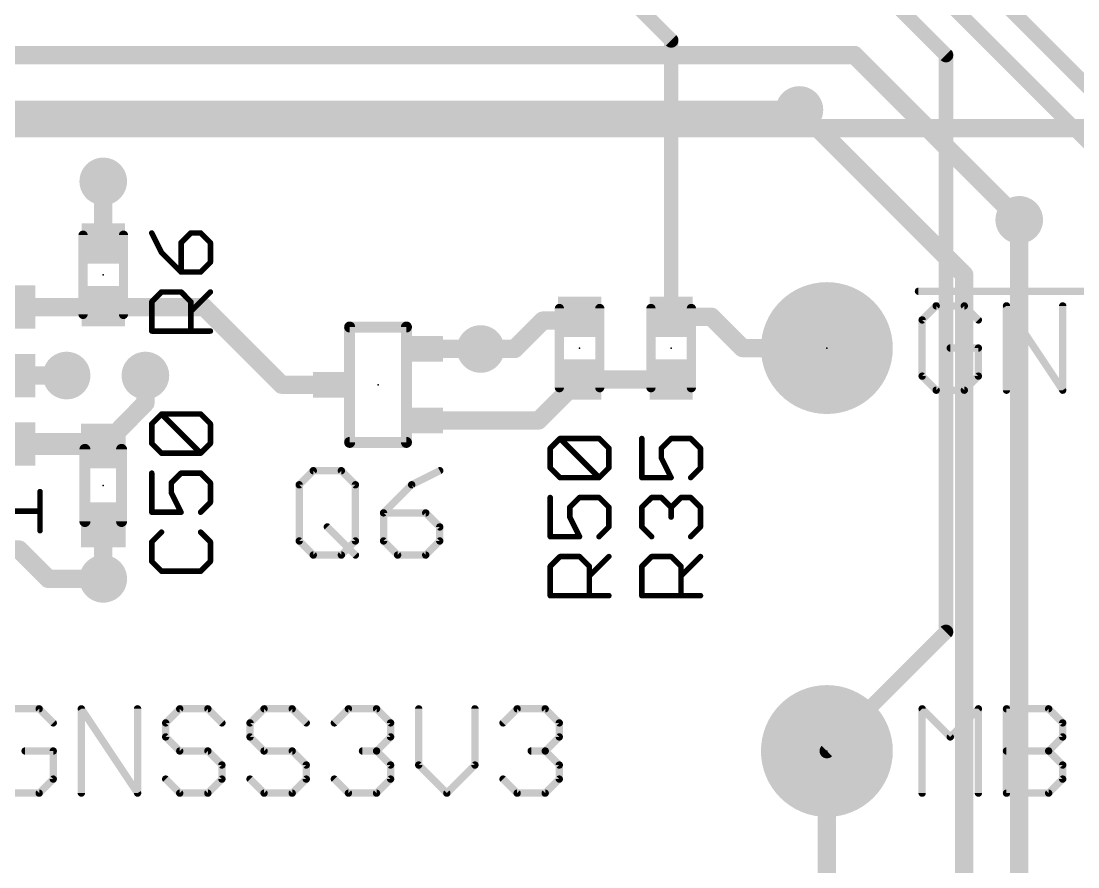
# Model space of a CAD drawing. Extents: x -18 to 144, y -21 to 125.
# Drawn here: x 30.87 to 45.52, y 27.86 to 39.59 of the extents above; entities that cross this region are included whole.
import ezdxf

# ---------------------------------------------------------------- set-up
doc = ezdxf.new("R2010")
doc.units = 0
for name, color, linetype in [('1', 22, 'CONTINUOUS'), ('15', 23, 'CONTINUOUS'), ('16', 132, 'CONTINUOUS'), ('17', 1, 'CONTINUOUS'), ('18', 110, 'CONTINUOUS'), ('21', 253, 'CONTINUOUS'), ('23', 53, 'CONTINUOUS'), ('25', 253, 'CONTINUOUS'), ('27', 252, 'CONTINUOUS')]:
    doc.layers.add(name, color=color, linetype=linetype)

# ---------------------------------------------------------------- blocks, each defined once
blk = doc.blocks.new('ROUNDP')
at = {"const_width": 0.5}
blk.add_lwpolyline([(0, -0.25, 1), (0, 0.25, 1), (0, -0.25)], format="xyb", dxfattribs=at)
blk = doc.blocks.new('RECT')
blk.add_solid([(-0.5, -0.5), (0.5, -0.5), (-0.5, 0.5), (0.5, 0.5)])
blk = doc.blocks.new('ROUNDV')
at = {"const_width": 0.5}
blk.add_lwpolyline([(0, -0.25, 1), (0, 0.25, 1), (0, -0.25)], format="xyb", dxfattribs=at)

msp = doc.modelspace()

# ---------------------------------------------------------------- linework, layer by layer
at = {"layer": '1'}
for points, const_width in [([(34.992, 49.336), (54.102, 30.226)], 0.2032), ([(34.492, 49.074), (50.292, 33.274)], 0.2032), ([(30.226, 48.9712), (39.878, 39.3192)], 0.2032), ([(33.992, 48.812), (43.688, 39.116)], 0.2032), ([(39.878, 39.3192), (39.878, 35.487)], 0.2032), ([(43.688, 39.116), (43.688, 31.115)], 0.2032), ([(32.004, 36.503), (32.004, 37.3634)], 0.254), ([(31.992, 35.621), (32.004, 35.633)], 0.254), ([(30.51, 35.621), (31.992, 35.621)], 0.254), ([(31.992, 35.621), (33.401, 35.621)], 0.254), ([(34.478, 34.544), (33.401, 35.621)], 0.254), ([(38.554, 35.433), (38.608, 35.487)], 0.254), ([(39.878, 35.487), (40.4336, 35.487)], 0.254), ([(40.4336, 35.487), (40.8686, 35.052)], 0.254), ([(37.7063, 35.0393), (38.1, 35.433)], 0.254), ([(38.1, 35.433), (38.554, 35.433)], 0.254), ([(36.4617, 35.0393), (37.2364, 35.0393)], 0.254), ([(37.2364, 35.0393), (37.7063, 35.0393)], 0.254), ([(40.8686, 35.052), (42.037, 35.052)], 0.254), ([(30.51, 34.671), (31.496, 34.671)], 0.254), ([(32.5882, 34.29), (32.5882, 34.671)], 0.254), ([(38.0397, 34.0487), (38.608, 34.617)], 0.254), ([(39.878, 34.617), (38.608, 34.617)], 0.254), ([(35.1663, 34.544), (34.478, 34.544)], 0.254), ([(32.004, 33.6931), (32.5882, 34.29)], 0.254), ([(36.4617, 34.0487), (38.0397, 34.0487)], 0.254), ([(30.51, 33.721), (31.9761, 33.721)], 0.3048), ([(31.9761, 33.721), (32.004, 33.6931)], 0.3048), ([(32.004, 32.6009), (32.004, 31.8516)], 0.254), ([(29.7561, 32.258), (30.8356, 32.258)], 0.254), ([(30.8356, 32.258), (31.242, 31.8516)], 0.254), ([(31.242, 31.8516), (32.004, 31.8516)], 0.254), ([(43.688, 31.115), (42.037, 29.464)], 0.2032), ([(42.037, 27.0256), (42.037, 29.464)], 0.254)]:
    msp.add_lwpolyline(points, dxfattribs=dict(at, const_width=const_width))
for points, const_width in [([(39.9288, 39.3192, 1), (39.8272, 39.3192)], 0.1016), ([(39.8421, 39.2833, 1), (39.9139, 39.3551)], 0.1016), ([(43.7388, 39.116, 1), (43.6372, 39.116)], 0.1016), ([(43.6521, 39.0801, 1), (43.7239, 39.1519)], 0.1016), ([(32.0675, 37.3634, 1), (31.9405, 37.3634)], 0.127), ([(31.9405, 36.503, 1), (32.0675, 36.503)], 0.127), ([(32.0489, 35.5881, 1), (31.9591, 35.6779)], 0.127), ([(31.992, 35.6845, 1), (31.992, 35.5575)], 0.127), ([(31.9471, 35.6659, 1), (32.0369, 35.5761)], 0.127), ([(31.992, 35.5575, 1), (31.992, 35.6845)], 0.127), ([(33.4459, 35.6659, 1), (33.3561, 35.5761)], 0.127), ([(33.401, 35.5575, 1), (33.401, 35.6845)], 0.127), ([(38.6529, 35.4421, 1), (38.5631, 35.5319)], 0.127), ([(39.878, 35.5505, 1), (39.878, 35.4235)], 0.127), ([(40.4785, 35.5319, 1), (40.3887, 35.4421)], 0.127), ([(40.4336, 35.4235, 1), (40.4336, 35.5505)], 0.127), ([(38.1, 35.4965, 1), (38.1, 35.3695)], 0.127), ([(38.1449, 35.3881, 1), (38.0551, 35.4779)], 0.127), ([(38.5091, 35.4779, 1), (38.5989, 35.3881)], 0.127), ([(38.554, 35.3695, 1), (38.554, 35.4965)], 0.127), ([(39.8272, 35.487, 1), (39.9288, 35.487)], 0.1016), ([(36.4617, 35.1028, 1), (36.4617, 34.9758)], 0.127), ([(37.2364, 35.1028, 1), (37.2364, 34.9758)], 0.127), ([(37.2364, 34.9758, 1), (37.2364, 35.1028)], 0.127), ([(37.7063, 34.9758, 1), (37.7063, 35.1028)], 0.127), ([(40.8686, 35.1155, 1), (40.8686, 34.9885)], 0.127), ([(42.037, 34.9885, 1), (42.037, 35.1155)], 0.127), ([(37.6614, 35.0842, 1), (37.7512, 34.9944)], 0.127), ([(40.8237, 35.0071, 1), (40.9135, 35.0969)], 0.127), ([(31.496, 34.6075, 1), (31.496, 34.7345)], 0.127), ([(32.6517, 34.671, 1), (32.5247, 34.671)], 0.127), ([(38.608, 34.6805, 1), (38.608, 34.5535)], 0.127), ([(38.6529, 34.5721, 1), (38.5631, 34.6619)], 0.127), ([(39.878, 34.5535, 1), (39.878, 34.6805)], 0.127), ([(34.478, 34.6075, 1), (34.478, 34.4805)], 0.127), ([(34.4331, 34.4991, 1), (34.5229, 34.5889)], 0.127), ([(35.1663, 34.4805, 1), (35.1663, 34.6075)], 0.127), ([(32.5247, 34.29, 1), (32.6517, 34.29)], 0.127), ([(32.6336, 34.2456, 1), (32.5428, 34.3344)], 0.127), ([(36.4617, 34.1122, 1), (36.4617, 33.9852)], 0.127), ([(37.9948, 34.0936, 1), (38.0846, 34.0038)], 0.127), ([(38.0397, 33.9852, 1), (38.0397, 34.1122)], 0.127), ([(32.03, 33.7749, 1), (31.9222, 33.6671)], 0.1524), ([(31.9761, 33.6448, 1), (31.9761, 33.7972)], 0.1524), ([(31.9501, 33.6392, 1), (32.0579, 33.747)], 0.1524), ([(31.9586, 33.7375, 1), (32.0494, 33.6487)], 0.127), ([(32.0675, 32.6009, 1), (31.9405, 32.6009)], 0.127), ([(30.8805, 32.3029, 1), (30.7907, 32.2131)], 0.127), ([(30.8356, 32.1945, 1), (30.8356, 32.3215)], 0.127), ([(31.242, 31.9151, 1), (31.242, 31.7881)], 0.127), ([(31.1971, 31.8067, 1), (31.2869, 31.8965)], 0.127), ([(32.004, 31.7881, 1), (32.004, 31.9151)], 0.127), ([(31.9405, 31.8516, 1), (32.0675, 31.8516)], 0.127), ([(43.7239, 31.0791, 1), (43.6521, 31.1509)], 0.1016), ([(43.6372, 31.115, 1), (43.7388, 31.115)], 0.1016), ([(42.1005, 29.464, 1), (41.9735, 29.464)], 0.127), ([(42.0011, 29.4999, 1), (42.0729, 29.4281)], 0.1016)]:
    msp.add_lwpolyline(points, format="xyb", dxfattribs=dict(at, const_width=const_width))
at = {"layer": '15', "const_width": 0.254}
for points in [[(30.226, 39.116), (42.418, 39.116)], [(42.418, 39.116), (44.704, 36.83)], [(29.718, 38.354), (41.656, 38.354)], [(48.514, 38.1), (15.494, 38.1)]]:
    msp.add_lwpolyline(points, dxfattribs=at)
at = {"layer": '15', "const_width": 0.127}
for points in [[(42.4629, 39.1609, 1), (42.3731, 39.0711)], [(42.418, 39.0525, 1), (42.418, 39.1795)], [(41.656, 38.2905, 1), (41.656, 38.4175)], [(44.6591, 36.7851, 1), (44.7489, 36.8749)]]:
    msp.add_lwpolyline(points, format="xyb", dxfattribs=at)
at = {"layer": '16', "const_width": 0.254}
for points in [[(41.656, 38.354), (43.942, 36.068)], [(44.704, 36.83), (44.704, 22.352)], [(43.942, 36.068), (43.942, 21.9964)]]:
    msp.add_lwpolyline(points, dxfattribs=at)
at = {"layer": '16', "const_width": 0.127}
for points in [[(41.7009, 38.3989, 1), (41.6111, 38.3091)], [(44.7675, 36.83, 1), (44.6405, 36.83)], [(44.0055, 36.068, 1), (43.8785, 36.068)], [(43.8971, 36.0231, 1), (43.9869, 36.1129)]]:
    msp.add_lwpolyline(points, format="xyb", dxfattribs=at)
at = {"layer": '21'}
for points, const_width in [([(31.724, 36.618), (31.724, 35.518)], 0.127), ([(32.284, 36.618), (32.284, 35.518)], 0.127), ([(43.307, 35.8394), (53.8316, 35.8394)], 0.1016), ([(38.328, 35.602), (38.328, 34.502)], 0.127), ([(38.888, 35.602), (38.888, 34.502)], 0.127), ([(39.598, 34.502), (39.598, 35.602)], 0.127), ([(40.158, 34.502), (40.158, 35.602)], 0.127), ([(43.5527, 35.6372), (43.3578, 35.4423)], 0.1016), ([(43.9425, 35.6372), (43.5527, 35.6372)], 0.1016), ([(44.1374, 35.4423), (43.9425, 35.6372)], 0.1016), ([(44.5272, 34.4678), (44.5272, 35.6372)], 0.1016), ([(44.5272, 35.6372), (45.3068, 34.4678)], 0.1016), ([(45.3068, 34.4678), (45.3068, 35.6372)], 0.1016), ([(43.3578, 35.4423), (43.3578, 34.6627)], 0.1016), ([(36.2077, 35.3441), (35.4203, 35.3441)], 0.1524), ([(35.4203, 35.3441), (35.4203, 33.7439)], 0.1524), ([(36.2077, 33.7439), (36.2077, 35.3441)], 0.1524), ([(44.1374, 35.0525), (43.7476, 35.0525)], 0.1016), ([(44.1374, 34.6627), (44.1374, 35.0525)], 0.1016), ([(43.3578, 34.6627), (43.5527, 34.4678)], 0.1016), ([(43.9425, 34.4678), (44.1374, 34.6627)], 0.1016), ([(43.5527, 34.4678), (43.9425, 34.4678)], 0.1016), ([(31.75, 33.647), (31.75, 32.647)], 0.1524), ([(32.258, 32.647), (32.258, 33.647)], 0.1524), ([(35.4203, 33.7439), (36.2077, 33.7439)], 0.1524), ([(31.1277, 32.5189), (31.1277, 33.0613)], 0.0762), ([(30.3142, 32.7901), (31.1277, 32.7901)], 0.0762), ([(31.1155, 30.0492), (30.7257, 30.0492)], 0.1016), ([(31.3104, 29.8543), (31.1155, 30.0492)], 0.1016), ([(31.7002, 28.8798), (31.7002, 30.0492)], 0.1016), ([(31.7002, 30.0492), (32.4798, 28.8798)], 0.1016), ([(32.4798, 28.8798), (32.4798, 30.0492)], 0.1016), ([(33.0645, 30.0492), (32.8696, 29.8543)], 0.1016), ([(33.4543, 30.0492), (33.0645, 30.0492)], 0.1016), ([(33.6492, 29.8543), (33.4543, 30.0492)], 0.1016), ([(34.2339, 30.0492), (34.039, 29.8543)], 0.1016), ([(34.6237, 30.0492), (34.2339, 30.0492)], 0.1016), ([(34.8186, 29.8543), (34.6237, 30.0492)], 0.1016), ([(35.2084, 29.8543), (35.4033, 30.0492)], 0.1016), ([(35.4033, 30.0492), (35.7931, 30.0492)], 0.1016), ([(35.7931, 30.0492), (35.988, 29.8543)], 0.1016), ([(36.3778, 30.0492), (36.3778, 29.2696)], 0.1016), ([(37.1574, 29.2696), (37.1574, 30.0492)], 0.1016), ([(37.5472, 29.8543), (37.7421, 30.0492)], 0.1016), ([(37.7421, 30.0492), (38.1319, 30.0492)], 0.1016), ([(38.1319, 30.0492), (38.3268, 29.8543)], 0.1016), ([(43.3578, 28.8798), (43.3578, 30.0492)], 0.1016), ([(43.3578, 30.0492), (43.7476, 29.6594)], 0.1016), ([(43.7476, 29.6594), (44.1374, 30.0492)], 0.1016), ([(44.1374, 30.0492), (44.1374, 28.8798)], 0.1016), ([(44.5272, 28.8798), (44.5272, 30.0492)], 0.1016), ([(44.5272, 30.0492), (45.1119, 30.0492)], 0.1016), ([(45.1119, 30.0492), (45.3068, 29.8543)], 0.1016), ([(32.8696, 29.8543), (32.8696, 29.6594)], 0.1016), ([(34.039, 29.8543), (34.039, 29.6594)], 0.1016), ([(35.988, 29.8543), (35.988, 29.6594)], 0.1016), ([(38.3268, 29.8543), (38.3268, 29.6594)], 0.1016), ([(45.3068, 29.8543), (45.3068, 29.6594)], 0.1016), ([(32.8696, 29.6594), (33.0645, 29.4645)], 0.1016), ([(34.039, 29.6594), (34.2339, 29.4645)], 0.1016), ([(35.988, 29.6594), (35.7931, 29.4645)], 0.1016), ([(38.3268, 29.6594), (38.1319, 29.4645)], 0.1016), ([(45.3068, 29.6594), (45.1119, 29.4645)], 0.1016), ([(31.3104, 29.4645), (30.9206, 29.4645)], 0.1016), ([(31.3104, 29.0747), (31.3104, 29.4645)], 0.1016), ([(33.0645, 29.4645), (33.4543, 29.4645)], 0.1016), ([(33.4543, 29.4645), (33.6492, 29.2696)], 0.1016), ([(34.2339, 29.4645), (34.6237, 29.4645)], 0.1016), ([(34.6237, 29.4645), (34.8186, 29.2696)], 0.1016), ([(35.7931, 29.4645), (35.5982, 29.4645)], 0.1016), ([(35.7931, 29.4645), (35.988, 29.2696)], 0.1016), ([(38.1319, 29.4645), (37.937, 29.4645)], 0.1016), ([(38.1319, 29.4645), (38.3268, 29.2696)], 0.1016), ([(44.5272, 29.4645), (45.1119, 29.4645)], 0.1016), ([(45.1119, 29.4645), (45.3068, 29.2696)], 0.1016), ([(33.6492, 29.2696), (33.6492, 29.0747)], 0.1016), ([(34.8186, 29.2696), (34.8186, 29.0747)], 0.1016), ([(35.988, 29.2696), (35.988, 29.0747)], 0.1016), ([(36.3778, 29.2696), (36.7676, 28.8798)], 0.1016), ([(36.7676, 28.8798), (37.1574, 29.2696)], 0.1016), ([(38.3268, 29.2696), (38.3268, 29.0747)], 0.1016), ([(45.3068, 29.2696), (45.3068, 29.0747)], 0.1016), ([(31.1155, 28.8798), (31.3104, 29.0747)], 0.1016), ([(33.0645, 28.8798), (32.8696, 29.0747)], 0.1016), ([(33.6492, 29.0747), (33.4543, 28.8798)], 0.1016), ([(34.2339, 28.8798), (34.039, 29.0747)], 0.1016), ([(34.8186, 29.0747), (34.6237, 28.8798)], 0.1016), ([(35.4033, 28.8798), (35.2084, 29.0747)], 0.1016), ([(35.988, 29.0747), (35.7931, 28.8798)], 0.1016), ([(37.7421, 28.8798), (37.5472, 29.0747)], 0.1016), ([(38.3268, 29.0747), (38.1319, 28.8798)], 0.1016), ([(45.3068, 29.0747), (45.1119, 28.8798)], 0.1016), ([(30.7257, 28.8798), (31.1155, 28.8798)], 0.1016), ([(33.4543, 28.8798), (33.0645, 28.8798)], 0.1016), ([(34.6237, 28.8798), (34.2339, 28.8798)], 0.1016), ([(35.7931, 28.8798), (35.4033, 28.8798)], 0.1016), ([(38.1319, 28.8798), (37.7421, 28.8798)], 0.1016), ([(45.1119, 28.8798), (44.5272, 28.8798)], 0.1016)]:
    msp.add_lwpolyline(points, dxfattribs=dict(at, const_width=const_width))
for points, const_width in [([(31.7557, 36.618, 1), (31.6923, 36.618)], 0.0635), ([(32.3158, 36.618, 1), (32.2522, 36.618)], 0.0635), ([(43.307, 35.8648, 1), (43.307, 35.814)], 0.0508), ([(38.3598, 35.602, 1), (38.2963, 35.602)], 0.0635), ([(38.9198, 35.602, 1), (38.8563, 35.602)], 0.0635), ([(39.6298, 35.602, 1), (39.5662, 35.602)], 0.0635), ([(40.1898, 35.602, 1), (40.1262, 35.602)], 0.0635), ([(43.5527, 35.6626, 1), (43.5527, 35.6118)], 0.0508), ([(43.5707, 35.6192, 1), (43.5347, 35.6552)], 0.0508), ([(43.9605, 35.6552, 1), (43.9245, 35.6192)], 0.0508), ([(43.9425, 35.6118, 1), (43.9425, 35.6626)], 0.0508), ([(44.5526, 35.6372, 1), (44.5018, 35.6372)], 0.0508), ([(44.5483, 35.6513, 1), (44.5061, 35.6231)], 0.0508), ([(45.3322, 35.6372, 1), (45.2814, 35.6372)], 0.0508), ([(31.6923, 35.518, 1), (31.7557, 35.518)], 0.0635), ([(32.2522, 35.518, 1), (32.3158, 35.518)], 0.0635), ([(43.3398, 35.4603, 1), (43.3758, 35.4243)], 0.0508), ([(43.3832, 35.4423, 1), (43.3324, 35.4423)], 0.0508), ([(44.1194, 35.4243, 1), (44.1554, 35.4603)], 0.0508), ([(35.4203, 35.3822, 1), (35.4203, 35.306)], 0.0762), ([(35.4584, 35.3441, 1), (35.3822, 35.3441)], 0.0762), ([(36.2458, 35.3441, 1), (36.1696, 35.3441)], 0.0762), ([(36.2077, 35.306, 1), (36.2077, 35.3822)], 0.0762), ([(43.7476, 35.0779, 1), (43.7476, 35.0271)], 0.0508), ([(44.1628, 35.0525, 1), (44.112, 35.0525)], 0.0508), ([(44.1374, 35.0271, 1), (44.1374, 35.0779)], 0.0508), ([(43.3758, 34.6807, 1), (43.3398, 34.6447)], 0.0508), ([(43.3324, 34.6627, 1), (43.3832, 34.6627)], 0.0508), ([(44.112, 34.6627, 1), (44.1628, 34.6627)], 0.0508), ([(44.1554, 34.6447, 1), (44.1194, 34.6807)], 0.0508), ([(38.2963, 34.502, 1), (38.3598, 34.502)], 0.0635), ([(38.8563, 34.502, 1), (38.9198, 34.502)], 0.0635), ([(39.5662, 34.502, 1), (39.6298, 34.502)], 0.0635), ([(40.1262, 34.502, 1), (40.1898, 34.502)], 0.0635), ([(43.5527, 34.4932, 1), (43.5527, 34.4424)], 0.0508), ([(43.5347, 34.4498, 1), (43.5707, 34.4858)], 0.0508), ([(43.9245, 34.4858, 1), (43.9605, 34.4498)], 0.0508), ([(43.9425, 34.4424, 1), (43.9425, 34.4932)], 0.0508), ([(44.5018, 34.4678, 1), (44.5526, 34.4678)], 0.0508), ([(45.2814, 34.4678, 1), (45.3322, 34.4678)], 0.0508), ([(45.2857, 34.4537, 1), (45.3279, 34.4819)], 0.0508), ([(31.7881, 33.647, 1), (31.7119, 33.647)], 0.0762), ([(32.2961, 33.647, 1), (32.2199, 33.647)], 0.0762), ([(35.4203, 33.782, 1), (35.4203, 33.7058)], 0.0762), ([(35.3822, 33.7439, 1), (35.4584, 33.7439)], 0.0762), ([(36.1696, 33.7439, 1), (36.2458, 33.7439)], 0.0762), ([(36.2077, 33.7058, 1), (36.2077, 33.782)], 0.0762), ([(31.1468, 33.0613, 1), (31.1087, 33.0613)], 0.0381), ([(31.1277, 32.771, 1), (31.1277, 32.8091)], 0.0381), ([(31.7119, 32.647, 1), (31.7881, 32.647)], 0.0762), ([(32.2199, 32.647, 1), (32.2961, 32.647)], 0.0762), ([(31.1087, 32.5189, 1), (31.1468, 32.5189)], 0.0381), ([(31.1335, 30.0672, 1), (31.0975, 30.0312)], 0.0508), ([(31.1155, 30.0238, 1), (31.1155, 30.0746)], 0.0508), ([(31.7256, 30.0492, 1), (31.6748, 30.0492)], 0.0508), ([(31.7213, 30.0633, 1), (31.6791, 30.0351)], 0.0508), ([(32.5052, 30.0492, 1), (32.4544, 30.0492)], 0.0508), ([(33.0645, 30.0746, 1), (33.0645, 30.0238)], 0.0508), ([(33.0825, 30.0312, 1), (33.0465, 30.0672)], 0.0508), ([(33.4723, 30.0672, 1), (33.4363, 30.0312)], 0.0508), ([(33.4543, 30.0238, 1), (33.4543, 30.0746)], 0.0508), ([(34.2339, 30.0746, 1), (34.2339, 30.0238)], 0.0508), ([(34.2518, 30.0312, 1), (34.2159, 30.0672)], 0.0508), ([(34.6416, 30.0672, 1), (34.6057, 30.0312)], 0.0508), ([(34.6237, 30.0238, 1), (34.6237, 30.0746)], 0.0508), ([(35.4033, 30.0746, 1), (35.4033, 30.0238)], 0.0508), ([(35.4212, 30.0312, 1), (35.3853, 30.0672)], 0.0508), ([(35.811, 30.0672, 1), (35.7751, 30.0312)], 0.0508), ([(35.7931, 30.0238, 1), (35.7931, 30.0746)], 0.0508), ([(36.4032, 30.0492, 1), (36.3524, 30.0492)], 0.0508), ([(37.1828, 30.0492, 1), (37.132, 30.0492)], 0.0508), ([(37.7421, 30.0746, 1), (37.7421, 30.0238)], 0.0508), ([(37.76, 30.0312, 1), (37.7241, 30.0672)], 0.0508), ([(38.1498, 30.0672, 1), (38.1139, 30.0312)], 0.0508), ([(38.1319, 30.0238, 1), (38.1319, 30.0746)], 0.0508), ([(43.3758, 30.0672, 1), (43.3398, 30.0312)], 0.0508), ([(43.3832, 30.0492, 1), (43.3324, 30.0492)], 0.0508), ([(44.1628, 30.0492, 1), (44.112, 30.0492)], 0.0508), ([(44.1554, 30.0312, 1), (44.1194, 30.0672)], 0.0508), ([(44.5526, 30.0492, 1), (44.5018, 30.0492)], 0.0508), ([(44.5272, 30.0746, 1), (44.5272, 30.0238)], 0.0508), ([(45.1299, 30.0672, 1), (45.0939, 30.0312)], 0.0508), ([(45.1119, 30.0238, 1), (45.1119, 30.0746)], 0.0508), ([(31.2924, 29.8363, 1), (31.3284, 29.8723)], 0.0508), ([(32.8516, 29.8723, 1), (32.8876, 29.8363)], 0.0508), ([(32.895, 29.8543, 1), (32.8442, 29.8543)], 0.0508), ([(33.6312, 29.8363, 1), (33.6672, 29.8723)], 0.0508), ([(34.021, 29.8723, 1), (34.057, 29.8363)], 0.0508), ([(34.0644, 29.8543, 1), (34.0136, 29.8543)], 0.0508), ([(34.8006, 29.8363, 1), (34.8365, 29.8723)], 0.0508), ([(35.1904, 29.8723, 1), (35.2263, 29.8363)], 0.0508), ([(36.0134, 29.8543, 1), (35.9626, 29.8543)], 0.0508), ([(35.97, 29.8363, 1), (36.0059, 29.8723)], 0.0508), ([(37.5292, 29.8723, 1), (37.5651, 29.8363)], 0.0508), ([(38.3522, 29.8543, 1), (38.3014, 29.8543)], 0.0508), ([(38.3088, 29.8363, 1), (38.3447, 29.8723)], 0.0508), ([(45.3322, 29.8543, 1), (45.2814, 29.8543)], 0.0508), ([(45.2888, 29.8363, 1), (45.3248, 29.8723)], 0.0508), ([(32.8876, 29.6774, 1), (32.8516, 29.6414)], 0.0508), ([(32.8442, 29.6594, 1), (32.895, 29.6594)], 0.0508), ([(34.057, 29.6774, 1), (34.021, 29.6414)], 0.0508), ([(34.0136, 29.6594, 1), (34.0644, 29.6594)], 0.0508), ([(35.9626, 29.6594, 1), (36.0134, 29.6594)], 0.0508), ([(36.0059, 29.6414, 1), (35.97, 29.6774)], 0.0508), ([(38.3014, 29.6594, 1), (38.3522, 29.6594)], 0.0508), ([(38.3447, 29.6414, 1), (38.3088, 29.6774)], 0.0508), ([(43.7296, 29.6774, 1), (43.7656, 29.6414)], 0.0508), ([(43.7296, 29.6414, 1), (43.7656, 29.6774)], 0.0508), ([(45.2814, 29.6594, 1), (45.3322, 29.6594)], 0.0508), ([(45.3248, 29.6414, 1), (45.2888, 29.6774)], 0.0508), ([(30.9206, 29.4899, 1), (30.9206, 29.4391)], 0.0508), ([(31.3358, 29.4645, 1), (31.285, 29.4645)], 0.0508), ([(31.3104, 29.4391, 1), (31.3104, 29.4899)], 0.0508), ([(33.0645, 29.4899, 1), (33.0645, 29.4391)], 0.0508), ([(33.0465, 29.4465, 1), (33.0825, 29.4825)], 0.0508), ([(33.4723, 29.4825, 1), (33.4363, 29.4465)], 0.0508), ([(33.4543, 29.4391, 1), (33.4543, 29.4899)], 0.0508), ([(34.2339, 29.4899, 1), (34.2339, 29.4391)], 0.0508), ([(34.2159, 29.4465, 1), (34.2518, 29.4825)], 0.0508), ([(34.6416, 29.4825, 1), (34.6057, 29.4465)], 0.0508), ([(34.6237, 29.4391, 1), (34.6237, 29.4899)], 0.0508), ([(35.5982, 29.4899, 1), (35.5982, 29.4391)], 0.0508), ([(35.811, 29.4825, 1), (35.7751, 29.4465)], 0.0508), ([(35.7751, 29.4825, 1), (35.811, 29.4465)], 0.0508), ([(35.7931, 29.4391, 1), (35.7931, 29.4899)], 0.0508), ([(37.937, 29.4899, 1), (37.937, 29.4391)], 0.0508), ([(38.1498, 29.4825, 1), (38.1139, 29.4465)], 0.0508), ([(38.1139, 29.4825, 1), (38.1498, 29.4465)], 0.0508), ([(38.1319, 29.4391, 1), (38.1319, 29.4899)], 0.0508), ([(44.5272, 29.4899, 1), (44.5272, 29.4391)], 0.0508), ([(45.1299, 29.4825, 1), (45.0939, 29.4465)], 0.0508), ([(45.0939, 29.4825, 1), (45.1299, 29.4465)], 0.0508), ([(45.1119, 29.4391, 1), (45.1119, 29.4899)], 0.0508), ([(33.6746, 29.2696, 1), (33.6238, 29.2696)], 0.0508), ([(33.6312, 29.2516, 1), (33.6672, 29.2876)], 0.0508), ([(34.844, 29.2696, 1), (34.7932, 29.2696)], 0.0508), ([(34.8006, 29.2516, 1), (34.8365, 29.2876)], 0.0508), ([(36.0134, 29.2696, 1), (35.9626, 29.2696)], 0.0508), ([(35.97, 29.2516, 1), (36.0059, 29.2876)], 0.0508), ([(36.3957, 29.2876, 1), (36.3598, 29.2516)], 0.0508), ([(37.1753, 29.2516, 1), (37.1394, 29.2876)], 0.0508), ([(38.3522, 29.2696, 1), (38.3014, 29.2696)], 0.0508), ([(38.3088, 29.2516, 1), (38.3447, 29.2876)], 0.0508), ([(45.3322, 29.2696, 1), (45.2814, 29.2696)], 0.0508), ([(45.2888, 29.2516, 1), (45.3248, 29.2876)], 0.0508), ([(36.3524, 29.2696, 1), (36.4032, 29.2696)], 0.0508), ([(37.132, 29.2696, 1), (37.1828, 29.2696)], 0.0508), ([(31.285, 29.0747, 1), (31.3358, 29.0747)], 0.0508), ([(31.3284, 29.0567, 1), (31.2924, 29.0927)], 0.0508), ([(32.8876, 29.0927, 1), (32.8516, 29.0567)], 0.0508), ([(33.6238, 29.0747, 1), (33.6746, 29.0747)], 0.0508), ([(33.6672, 29.0567, 1), (33.6312, 29.0927)], 0.0508), ([(34.057, 29.0927, 1), (34.021, 29.0567)], 0.0508), ([(34.7932, 29.0747, 1), (34.844, 29.0747)], 0.0508), ([(34.8365, 29.0567, 1), (34.8006, 29.0927)], 0.0508), ([(35.2263, 29.0927, 1), (35.1904, 29.0567)], 0.0508), ([(35.9626, 29.0747, 1), (36.0134, 29.0747)], 0.0508), ([(36.0059, 29.0567, 1), (35.97, 29.0927)], 0.0508), ([(37.5651, 29.0927, 1), (37.5292, 29.0567)], 0.0508), ([(38.3014, 29.0747, 1), (38.3522, 29.0747)], 0.0508), ([(38.3447, 29.0567, 1), (38.3088, 29.0927)], 0.0508), ([(45.2814, 29.0747, 1), (45.3322, 29.0747)], 0.0508), ([(45.3248, 29.0567, 1), (45.2888, 29.0927)], 0.0508), ([(31.0975, 28.8978, 1), (31.1335, 28.8618)], 0.0508), ([(31.1155, 28.8544, 1), (31.1155, 28.9052)], 0.0508), ([(31.6748, 28.8798, 1), (31.7256, 28.8798)], 0.0508), ([(32.4544, 28.8798, 1), (32.5052, 28.8798)], 0.0508), ([(32.4587, 28.8657, 1), (32.5009, 28.8939)], 0.0508), ([(33.0645, 28.9052, 1), (33.0645, 28.8544)], 0.0508), ([(33.0465, 28.8618, 1), (33.0825, 28.8978)], 0.0508), ([(33.4363, 28.8978, 1), (33.4723, 28.8618)], 0.0508), ([(33.4543, 28.8544, 1), (33.4543, 28.9052)], 0.0508), ([(34.2339, 28.9052, 1), (34.2339, 28.8544)], 0.0508), ([(34.2159, 28.8618, 1), (34.2518, 28.8978)], 0.0508), ([(34.6057, 28.8978, 1), (34.6416, 28.8618)], 0.0508), ([(34.6237, 28.8544, 1), (34.6237, 28.9052)], 0.0508), ([(35.4033, 28.9052, 1), (35.4033, 28.8544)], 0.0508), ([(35.3853, 28.8618, 1), (35.4212, 28.8978)], 0.0508), ([(35.7751, 28.8978, 1), (35.811, 28.8618)], 0.0508), ([(35.7931, 28.8544, 1), (35.7931, 28.9052)], 0.0508), ([(36.7496, 28.8978, 1), (36.7855, 28.8618)], 0.0508), ([(36.7496, 28.8618, 1), (36.7855, 28.8978)], 0.0508), ([(37.7421, 28.9052, 1), (37.7421, 28.8544)], 0.0508), ([(37.7241, 28.8618, 1), (37.76, 28.8978)], 0.0508), ([(38.1139, 28.8978, 1), (38.1498, 28.8618)], 0.0508), ([(38.1319, 28.8544, 1), (38.1319, 28.9052)], 0.0508), ([(43.3324, 28.8798, 1), (43.3832, 28.8798)], 0.0508), ([(44.112, 28.8798, 1), (44.1628, 28.8798)], 0.0508), ([(44.5272, 28.9052, 1), (44.5272, 28.8544)], 0.0508), ([(44.5018, 28.8798, 1), (44.5526, 28.8798)], 0.0508), ([(45.0939, 28.8978, 1), (45.1299, 28.8618)], 0.0508), ([(45.1119, 28.8544, 1), (45.1119, 28.9052)], 0.0508)]:
    msp.add_lwpolyline(points, format="xyb", dxfattribs=dict(at, const_width=const_width))
at = {"layer": '23'}
for p in [(32.004, 36.068), (38.608, 35.052), (39.878, 35.052), (42.037, 35.052), (35.814, 34.544), (32.004, 33.147), (42.037, 29.464)]:
    msp.add_point(p, dxfattribs=at)
at = {"layer": '25', "const_width": 0.0762}
for points in [[(32.6764, 36.6484), (32.812, 36.3773)], [(33.2187, 36.6484), (33.0832, 36.5128)], [(33.3543, 36.6484), (33.2187, 36.6484)], [(33.4899, 36.5128), (33.3543, 36.6484)], [(33.0832, 36.5128), (33.0832, 36.1061)], [(33.4899, 36.2417), (33.4899, 36.5128)], [(32.812, 36.3773), (33.0832, 36.1061)], [(33.3543, 36.1061), (33.4899, 36.2417)], [(33.0832, 36.1061), (33.3543, 36.1061)], [(32.6764, 35.6943), (32.812, 35.8299)], [(32.812, 35.8299), (33.0832, 35.8299)], [(33.0832, 35.8299), (33.2187, 35.6943)], [(33.2187, 35.5587), (33.4899, 35.8299)], [(32.6764, 35.2875), (32.6764, 35.6943)], [(33.2187, 35.6943), (33.2187, 35.2875)], [(33.4899, 35.2875), (32.6764, 35.2875)], [(38.2009, 33.6623), (38.3365, 33.7978)], [(38.2009, 33.3911), (38.2009, 33.6623)], [(38.3365, 33.7978), (38.8788, 33.7978)], [(38.8788, 33.2555), (38.3365, 33.7978)], [(38.8788, 33.7978), (39.0144, 33.6623)], [(39.0144, 33.6623), (39.0144, 33.3911)], [(39.4709, 33.7978), (39.4709, 33.2555)], [(39.7421, 33.6623), (39.8777, 33.7978)], [(39.7421, 33.5267), (39.7421, 33.6623)], [(39.8777, 33.7978), (40.1488, 33.7978)], [(40.1488, 33.7978), (40.2844, 33.6623)], [(40.2844, 33.6623), (40.2844, 33.3911)], [(39.8777, 33.2555), (39.7421, 33.5267)], [(38.3365, 33.2555), (38.2009, 33.3911)], [(39.0144, 33.3911), (38.8788, 33.2555)], [(40.2844, 33.3911), (40.1488, 33.2555)], [(38.8788, 33.2555), (38.3365, 33.2555)], [(39.4709, 33.2555), (39.8777, 33.2555)], [(38.2009, 32.9793), (38.2009, 32.4369)], [(38.4721, 32.8437), (38.6077, 32.9793)], [(38.6077, 32.9793), (38.8788, 32.9793)], [(38.8788, 32.9793), (39.0144, 32.8437)], [(39.4709, 32.8437), (39.6065, 32.9793)], [(39.6065, 32.9793), (39.7421, 32.9793)], [(39.7421, 32.9793), (39.8777, 32.8437)], [(39.8777, 32.8437), (40.0132, 32.9793)], [(40.0132, 32.9793), (40.1488, 32.9793)], [(40.1488, 32.9793), (40.2844, 32.8437)], [(38.4721, 32.7081), (38.4721, 32.8437)], [(39.0144, 32.8437), (39.0144, 32.5725)], [(39.4709, 32.5725), (39.4709, 32.8437)], [(39.8777, 32.8437), (39.8777, 32.7081)], [(40.2844, 32.8437), (40.2844, 32.5725)], [(38.6077, 32.4369), (38.4721, 32.7081)], [(39.0144, 32.5725), (38.8788, 32.4369)], [(39.6065, 32.4369), (39.4709, 32.5725)], [(40.2844, 32.5725), (40.1488, 32.4369)], [(38.2009, 32.4369), (38.6077, 32.4369)], [(38.2009, 32.0251), (38.3365, 32.1607)], [(38.3365, 32.1607), (38.6077, 32.1607)], [(38.6077, 32.1607), (38.7432, 32.0251)], [(38.7432, 31.8895), (39.0144, 32.1607)], [(39.4709, 32.0251), (39.6065, 32.1607)], [(39.6065, 32.1607), (39.8777, 32.1607)], [(39.8777, 32.1607), (40.0132, 32.0251)], [(40.0132, 31.8895), (40.2844, 32.1607)], [(38.2009, 31.6184), (38.2009, 32.0251)], [(38.7432, 32.0251), (38.7432, 31.6184)], [(39.4709, 31.6184), (39.4709, 32.0251)], [(40.0132, 32.0251), (40.0132, 31.6184)], [(39.0144, 31.6184), (38.2009, 31.6184)], [(40.2844, 31.6184), (39.4709, 31.6184)]]:
    msp.add_lwpolyline(points, dxfattribs=at)
at = {"layer": '25', "const_width": 0.0381}
for points in [[(32.6934, 36.6569, 1), (32.6594, 36.6399)], [(33.2187, 36.6675, 1), (33.2187, 36.6294)], [(33.2322, 36.635, 1), (33.2053, 36.6619)], [(33.3678, 36.6619, 1), (33.3408, 36.635)], [(33.3543, 36.6294, 1), (33.3543, 36.6675)], [(33.1022, 36.5128, 1), (33.0641, 36.5128)], [(33.0697, 36.5263, 1), (33.0966, 36.4994)], [(33.5089, 36.5128, 1), (33.4708, 36.5128)], [(33.4764, 36.4994, 1), (33.5034, 36.5263)], [(32.8255, 36.3907, 1), (32.7985, 36.3638)], [(32.7949, 36.3687, 1), (32.829, 36.3858)], [(33.4708, 36.2417, 1), (33.5089, 36.2417)], [(33.5034, 36.2282, 1), (33.4764, 36.2552)], [(33.0832, 36.1252, 1), (33.0832, 36.0871)], [(33.0641, 36.1061, 1), (33.1022, 36.1061)], [(33.0697, 36.0926, 1), (33.0966, 36.1196)], [(33.3408, 36.1196, 1), (33.3678, 36.0926)], [(33.3543, 36.0871, 1), (33.3543, 36.1252)], [(32.812, 35.8489, 1), (32.812, 35.8108)], [(32.8255, 35.8164, 1), (32.7985, 35.8433)], [(33.0966, 35.8433, 1), (33.0697, 35.8164)], [(33.0832, 35.8108, 1), (33.0832, 35.8489)], [(33.5034, 35.8164, 1), (33.4764, 35.8433)], [(32.6629, 35.7077, 1), (32.6899, 35.6808)], [(32.6955, 35.6943, 1), (32.6574, 35.6943)], [(33.2378, 35.6943, 1), (33.1997, 35.6943)], [(33.2053, 35.6808, 1), (33.2322, 35.7077)], [(33.2053, 35.5722, 1), (33.2322, 35.5452)], [(32.6764, 35.3066, 1), (32.6764, 35.2685)], [(33.4899, 35.2685, 1), (33.4899, 35.3066)], [(32.6574, 35.2875, 1), (32.6955, 35.2875)], [(33.1997, 35.2875, 1), (33.2378, 35.2875)], [(38.22, 33.6623, 1), (38.1819, 33.6623)], [(38.35, 33.8113, 1), (38.323, 33.7844)], [(38.3365, 33.8169, 1), (38.3365, 33.7788)], [(38.35, 33.7844, 1), (38.323, 33.8113)], [(38.8923, 33.8113, 1), (38.8653, 33.7844)], [(38.8788, 33.7788, 1), (38.8788, 33.8169)], [(39.0335, 33.6623, 1), (38.9954, 33.6623)], [(39.49, 33.7978, 1), (39.4519, 33.7978)], [(39.7611, 33.6623, 1), (39.723, 33.6623)], [(39.8777, 33.8169, 1), (39.8777, 33.7788)], [(39.8911, 33.7844, 1), (39.8642, 33.8113)], [(40.1623, 33.8113, 1), (40.1353, 33.7844)], [(40.1488, 33.7788, 1), (40.1488, 33.8169)], [(40.3035, 33.6623, 1), (40.2654, 33.6623)], [(38.1874, 33.6757, 1), (38.2144, 33.6488)], [(39.0009, 33.6488, 1), (39.0279, 33.6757)], [(39.7591, 33.5352, 1), (39.725, 33.5182)], [(39.7286, 33.6757, 1), (39.7555, 33.6488)], [(40.2709, 33.6488, 1), (40.2979, 33.6757)], [(38.2144, 33.4046, 1), (38.1874, 33.3776)], [(38.1819, 33.3911, 1), (38.22, 33.3911)], [(38.9954, 33.3911, 1), (39.0335, 33.3911)], [(39.0279, 33.3776, 1), (39.0009, 33.4046)], [(39.723, 33.5267, 1), (39.7611, 33.5267)], [(40.2654, 33.3911, 1), (40.3035, 33.3911)], [(40.2979, 33.3776, 1), (40.2709, 33.4046)], [(38.3365, 33.2746, 1), (38.3365, 33.2365)], [(38.323, 33.242, 1), (38.35, 33.269)], [(38.8653, 33.269, 1), (38.8923, 33.242)], [(38.8653, 33.242, 1), (38.8923, 33.269)], [(38.8788, 33.2365, 1), (38.8788, 33.2746)], [(39.4709, 33.2746, 1), (39.4709, 33.2365)], [(39.4519, 33.2555, 1), (39.49, 33.2555)], [(39.8606, 33.247, 1), (39.8947, 33.264)], [(39.8777, 33.2365, 1), (39.8777, 33.2746)], [(40.1353, 33.269, 1), (40.1623, 33.242)], [(38.22, 32.9793, 1), (38.1819, 32.9793)], [(38.6077, 32.9983, 1), (38.6077, 32.9602)], [(38.6211, 32.9658, 1), (38.5942, 32.9927)], [(38.8923, 32.9927, 1), (38.8653, 32.9658)], [(38.8788, 32.9602, 1), (38.8788, 32.9983)], [(39.6065, 32.9983, 1), (39.6065, 32.9602)], [(39.62, 32.9658, 1), (39.593, 32.9927)], [(39.7555, 32.9927, 1), (39.7286, 32.9658)], [(39.7421, 32.9602, 1), (39.7421, 32.9983)], [(40.0132, 32.9983, 1), (40.0132, 32.9602)], [(40.0267, 32.9658, 1), (39.9998, 32.9927)], [(40.1623, 32.9927, 1), (40.1353, 32.9658)], [(40.1488, 32.9602, 1), (40.1488, 32.9983)], [(38.4586, 32.8572, 1), (38.4855, 32.8302)], [(38.4911, 32.8437, 1), (38.453, 32.8437)], [(39.0335, 32.8437, 1), (38.9954, 32.8437)], [(39.0009, 32.8302, 1), (39.0279, 32.8572)], [(39.4574, 32.8572, 1), (39.4844, 32.8302)], [(39.49, 32.8437, 1), (39.4519, 32.8437)], [(39.8642, 32.8572, 1), (39.8911, 32.8302)], [(39.8967, 32.8437, 1), (39.8586, 32.8437)], [(39.8642, 32.8302, 1), (39.8911, 32.8572)], [(40.3035, 32.8437, 1), (40.2654, 32.8437)], [(40.2709, 32.8302, 1), (40.2979, 32.8572)], [(38.4891, 32.7166, 1), (38.455, 32.6996)], [(38.453, 32.7081, 1), (38.4911, 32.7081)], [(39.8586, 32.7081, 1), (39.8967, 32.7081)], [(38.9954, 32.5725, 1), (39.0335, 32.5725)], [(39.0279, 32.5591, 1), (39.0009, 32.586)], [(39.4844, 32.586, 1), (39.4574, 32.5591)], [(39.4519, 32.5725, 1), (39.49, 32.5725)], [(40.2654, 32.5725, 1), (40.3035, 32.5725)], [(40.2979, 32.5591, 1), (40.2709, 32.586)], [(38.2009, 32.456, 1), (38.2009, 32.4179)], [(38.1819, 32.4369, 1), (38.22, 32.4369)], [(38.5906, 32.4284, 1), (38.6247, 32.4455)], [(38.6077, 32.4179, 1), (38.6077, 32.456)], [(38.8653, 32.4504, 1), (38.8923, 32.4235)], [(39.593, 32.4235, 1), (39.62, 32.4504)], [(40.1353, 32.4504, 1), (40.1623, 32.4235)], [(38.3365, 32.1797, 1), (38.3365, 32.1416)], [(38.35, 32.1472, 1), (38.323, 32.1742)], [(38.6211, 32.1742, 1), (38.5942, 32.1472)], [(38.6077, 32.1416, 1), (38.6077, 32.1797)], [(39.0279, 32.1472, 1), (39.0009, 32.1742)], [(39.6065, 32.1797, 1), (39.6065, 32.1416)], [(39.62, 32.1472, 1), (39.593, 32.1742)], [(39.8911, 32.1742, 1), (39.8642, 32.1472)], [(39.8777, 32.1416, 1), (39.8777, 32.1797)], [(40.2979, 32.1472, 1), (40.2709, 32.1742)], [(38.22, 32.0251, 1), (38.1819, 32.0251)], [(38.1874, 32.0386, 1), (38.2144, 32.0116)], [(38.7623, 32.0251, 1), (38.7242, 32.0251)], [(38.7298, 32.0116, 1), (38.7567, 32.0386)], [(39.4574, 32.0386, 1), (39.4844, 32.0116)], [(39.49, 32.0251, 1), (39.4519, 32.0251)], [(40.0323, 32.0251, 1), (39.9942, 32.0251)], [(39.9998, 32.0116, 1), (40.0267, 32.0386)], [(38.7298, 31.903, 1), (38.7567, 31.8761)], [(39.9998, 31.903, 1), (40.0267, 31.8761)], [(38.2009, 31.6374, 1), (38.2009, 31.5993)], [(39.0144, 31.5993, 1), (39.0144, 31.6374)], [(39.4709, 31.6374, 1), (39.4709, 31.5993)], [(40.2844, 31.5993, 1), (40.2844, 31.6374)], [(38.1819, 31.6184, 1), (38.22, 31.6184)], [(38.7242, 31.6184, 1), (38.7623, 31.6184)], [(39.4519, 31.6184, 1), (39.49, 31.6184)], [(39.9942, 31.6184, 1), (40.0323, 31.6184)]]:
    msp.add_lwpolyline(points, format="xyb", dxfattribs=at)
at = {"layer": '27'}
for points, const_width in [([(32.6764, 34.0011), (32.812, 34.1367)], 0.0762), ([(32.812, 34.1367), (33.3543, 34.1367)], 0.0762), ([(33.3543, 33.5944), (32.812, 34.1367)], 0.0762), ([(33.3543, 34.1367), (33.4899, 34.0011)], 0.0762), ([(32.6764, 33.73), (32.6764, 34.0011)], 0.0762), ([(33.4899, 34.0011), (33.4899, 33.73)], 0.0762), ([(32.812, 33.5944), (32.6764, 33.73)], 0.0762), ([(33.4899, 33.73), (33.3543, 33.5944)], 0.0762), ([(33.3543, 33.5944), (32.812, 33.5944)], 0.0762), ([(32.6764, 33.3181), (32.6764, 32.7758)], 0.0762), ([(32.9476, 33.1826), (33.0832, 33.3181)], 0.0762), ([(33.0832, 33.3181), (33.3543, 33.3181)], 0.0762), ([(33.3543, 33.3181), (33.4899, 33.1826)], 0.0762), ([(34.7208, 33.1563), (34.9157, 33.3512)], 0.1016), ([(34.9157, 33.3512), (35.3055, 33.3512)], 0.1016), ([(35.3055, 33.3512), (35.5004, 33.1563)], 0.1016), ([(36.6698, 33.3512), (36.28, 33.1563)], 0.1016), ([(32.9476, 33.047), (32.9476, 33.1826)], 0.0762), ([(33.4899, 33.1826), (33.4899, 32.9114)], 0.0762), ([(34.7208, 32.3767), (34.7208, 33.1563)], 0.1016), ([(35.5004, 33.1563), (35.5004, 32.3767)], 0.1016), ([(36.28, 33.1563), (35.8902, 32.7665)], 0.1016), ([(33.0832, 32.7758), (32.9476, 33.047)], 0.0762), ([(33.4899, 32.9114), (33.3543, 32.7758)], 0.0762), ([(32.6764, 32.7758), (33.0832, 32.7758)], 0.0762), ([(35.8902, 32.7665), (35.8902, 32.3767)], 0.1016), ([(36.4749, 32.7665), (35.8902, 32.7665)], 0.1016), ([(36.6698, 32.5716), (36.4749, 32.7665)], 0.1016), ([(32.812, 32.4996), (32.6764, 32.364)], 0.0762), ([(33.4899, 32.364), (33.3543, 32.4996)], 0.0762), ([(35.1106, 32.5716), (35.5004, 32.1818)], 0.1016), ([(36.6698, 32.3767), (36.6698, 32.5716)], 0.1016), ([(32.6764, 32.364), (32.6764, 32.0928)], 0.0762), ([(33.4899, 32.0928), (33.4899, 32.364)], 0.0762), ([(34.9157, 32.1818), (34.7208, 32.3767)], 0.1016), ([(35.5004, 32.3767), (35.3055, 32.1818)], 0.1016), ([(35.8902, 32.3767), (36.0851, 32.1818)], 0.1016), ([(36.4749, 32.1818), (36.6698, 32.3767)], 0.1016), ([(32.6764, 32.0928), (32.812, 31.9572)], 0.0762), ([(33.3543, 31.9572), (33.4899, 32.0928)], 0.0762), ([(35.3055, 32.1818), (34.9157, 32.1818)], 0.1016), ([(36.0851, 32.1818), (36.4749, 32.1818)], 0.1016), ([(32.812, 31.9572), (33.3543, 31.9572)], 0.0762)]:
    msp.add_lwpolyline(points, dxfattribs=dict(at, const_width=const_width))
for points, const_width in [([(32.812, 34.1558, 1), (32.812, 34.1177)], 0.0381), ([(32.8255, 34.1502, 1), (32.7985, 34.1232)], 0.0381), ([(32.8255, 34.1232, 1), (32.7985, 34.1502)], 0.0381), ([(33.3678, 34.1502, 1), (33.3408, 34.1232)], 0.0381), ([(33.3543, 34.1177, 1), (33.3543, 34.1558)], 0.0381), ([(32.6629, 34.0146, 1), (32.6899, 33.9877)], 0.0381), ([(32.6955, 34.0011, 1), (32.6574, 34.0011)], 0.0381), ([(33.5089, 34.0011, 1), (33.4708, 34.0011)], 0.0381), ([(33.4764, 33.9877, 1), (33.5034, 34.0146)], 0.0381), ([(32.6899, 33.7434, 1), (32.6629, 33.7165)], 0.0381), ([(32.6574, 33.73, 1), (32.6955, 33.73)], 0.0381), ([(33.4708, 33.73, 1), (33.5089, 33.73)], 0.0381), ([(33.5034, 33.7165, 1), (33.4764, 33.7434)], 0.0381), ([(32.812, 33.6134, 1), (32.812, 33.5753)], 0.0381), ([(32.7985, 33.5809, 1), (32.8255, 33.6079)], 0.0381), ([(33.3408, 33.6079, 1), (33.3678, 33.5809)], 0.0381), ([(33.3408, 33.5809, 1), (33.3678, 33.6079)], 0.0381), ([(33.3543, 33.5753, 1), (33.3543, 33.6134)], 0.0381), ([(32.6955, 33.3181, 1), (32.6574, 33.3181)], 0.0381), ([(33.0832, 33.3372, 1), (33.0832, 33.2991)], 0.0381), ([(33.0966, 33.3047, 1), (33.0697, 33.3316)], 0.0381), ([(33.3678, 33.3316, 1), (33.3408, 33.3047)], 0.0381), ([(33.3543, 33.2991, 1), (33.3543, 33.3372)], 0.0381), ([(34.9157, 33.3766, 1), (34.9157, 33.3258)], 0.0508), ([(34.9337, 33.3332, 1), (34.8977, 33.3692)], 0.0508), ([(35.3235, 33.3692, 1), (35.2875, 33.3332)], 0.0508), ([(35.3055, 33.3258, 1), (35.3055, 33.3766)], 0.0508), ([(36.6812, 33.3285, 1), (36.6584, 33.3739)], 0.0508), ([(32.9666, 33.1826, 1), (32.9285, 33.1826)], 0.0381), ([(32.9341, 33.196, 1), (32.961, 33.1691)], 0.0381), ([(33.5089, 33.1826, 1), (33.4708, 33.1826)], 0.0381), ([(33.4764, 33.1691, 1), (33.5034, 33.196)], 0.0381), ([(34.7028, 33.1743, 1), (34.7388, 33.1383)], 0.0508), ([(34.7462, 33.1563, 1), (34.6954, 33.1563)], 0.0508), ([(35.5258, 33.1563, 1), (35.475, 33.1563)], 0.0508), ([(35.4824, 33.1383, 1), (35.5184, 33.1743)], 0.0508), ([(36.2686, 33.179, 1), (36.2914, 33.1336)], 0.0508), ([(36.298, 33.1383, 1), (36.262, 33.1743)], 0.0508), ([(32.9646, 33.0555, 1), (32.9305, 33.0385)], 0.0381), ([(32.9285, 33.047, 1), (32.9666, 33.047)], 0.0381), ([(33.4708, 32.9114, 1), (33.5089, 32.9114)], 0.0381), ([(33.5034, 32.8979, 1), (33.4764, 32.9249)], 0.0381), ([(32.6764, 32.7949, 1), (32.6764, 32.7568)], 0.0381), ([(32.6574, 32.7758, 1), (32.6955, 32.7758)], 0.0381), ([(33.0661, 32.7673, 1), (33.1002, 32.7843)], 0.0381), ([(33.0832, 32.7568, 1), (33.0832, 32.7949)], 0.0381), ([(33.3408, 32.7893, 1), (33.3678, 32.7623)], 0.0381), ([(35.8722, 32.7845, 1), (35.9082, 32.7485)], 0.0508), ([(35.9156, 32.7665, 1), (35.8648, 32.7665)], 0.0508), ([(35.8902, 32.7919, 1), (35.8902, 32.7411)], 0.0508), ([(36.4929, 32.7845, 1), (36.4569, 32.7485)], 0.0508), ([(36.4749, 32.7411, 1), (36.4749, 32.7919)], 0.0508), ([(32.8255, 32.4861, 1), (32.7985, 32.513)], 0.0381), ([(33.3678, 32.513, 1), (33.3408, 32.4861)], 0.0381), ([(35.1286, 32.5896, 1), (35.0926, 32.5536)], 0.0508), ([(36.6952, 32.5716, 1), (36.6444, 32.5716)], 0.0508), ([(36.6518, 32.5536, 1), (36.6878, 32.5896)], 0.0508), ([(32.6629, 32.3774, 1), (32.6899, 32.3505)], 0.0381), ([(32.6955, 32.364, 1), (32.6574, 32.364)], 0.0381), ([(33.5089, 32.364, 1), (33.4708, 32.364)], 0.0381), ([(33.4764, 32.3505, 1), (33.5034, 32.3774)], 0.0381), ([(34.7388, 32.3947, 1), (34.7028, 32.3587)], 0.0508), ([(34.6954, 32.3767, 1), (34.7462, 32.3767)], 0.0508), ([(35.475, 32.3767, 1), (35.5258, 32.3767)], 0.0508), ([(35.5184, 32.3587, 1), (35.4824, 32.3947)], 0.0508), ([(35.9082, 32.3947, 1), (35.8722, 32.3587)], 0.0508), ([(35.8648, 32.3767, 1), (35.9156, 32.3767)], 0.0508), ([(36.6444, 32.3767, 1), (36.6952, 32.3767)], 0.0508), ([(36.6878, 32.3587, 1), (36.6518, 32.3947)], 0.0508), ([(32.6899, 32.1063, 1), (32.6629, 32.0793)], 0.0381), ([(32.6574, 32.0928, 1), (32.6955, 32.0928)], 0.0381), ([(33.4708, 32.0928, 1), (33.5089, 32.0928)], 0.0381), ([(33.5034, 32.0793, 1), (33.4764, 32.1063)], 0.0381), ([(34.9157, 32.2072, 1), (34.9157, 32.1564)], 0.0508), ([(34.8977, 32.1638, 1), (34.9337, 32.1998)], 0.0508), ([(35.2875, 32.1998, 1), (35.3235, 32.1638)], 0.0508), ([(35.3055, 32.1564, 1), (35.3055, 32.2072)], 0.0508), ([(35.4824, 32.1638, 1), (35.5184, 32.1998)], 0.0508), ([(36.0851, 32.2072, 1), (36.0851, 32.1564)], 0.0508), ([(36.0671, 32.1638, 1), (36.1031, 32.1998)], 0.0508), ([(36.4569, 32.1998, 1), (36.4929, 32.1638)], 0.0508), ([(36.4749, 32.1564, 1), (36.4749, 32.2072)], 0.0508), ([(32.812, 31.9763, 1), (32.812, 31.9382)], 0.0381), ([(32.7985, 31.9438, 1), (32.8255, 31.9707)], 0.0381), ([(33.3408, 31.9707, 1), (33.3678, 31.9438)], 0.0381), ([(33.3543, 31.9382, 1), (33.3543, 31.9763)], 0.0381)]:
    msp.add_lwpolyline(points, format="xyb", dxfattribs=dict(at, const_width=const_width))

# ---------------------------------------------------------------- block references
at = {"layer": '1'}
for p, xscale, yscale, rotation in [((32.004, 36.503), 0.56, 0.6, 90), ((30.51, 35.621), 0.6, 1.1, 270), ((32.004, 35.633), 0.56, 0.6, 90), ((38.608, 35.487), 0.56, 0.6, 90), ((39.878, 35.487), 0.56, 0.6, 270), ((36.4617, 35.0393), 0.3556, 0.508, 90), ((30.51, 34.671), 0.6, 1.1, 270), ((38.608, 34.617), 0.56, 0.6, 90), ((39.878, 34.617), 0.56, 0.6, 270), ((35.1663, 34.544), 0.3556, 0.508, 90), ((36.4617, 34.0487), 0.3556, 0.508, 90), ((30.51, 33.721), 0.6, 1.1, 270), ((32.004, 33.6931), 0.62, 0.62, 270), ((32.004, 32.6009), 0.62, 0.62, 270)]:
    msp.add_blockref('RECT', p, dxfattribs=dict(at, xscale=xscale, yscale=yscale, rotation=rotation))
at = {"layer": '17'}
for p, xscale, yscale in [((42.037, 35.052), 1.8288, 1.8288), ((42.037, 35.052), 1.8288, 1.8288), ((42.037, 35.052), 1.6002, 1.6002), ((42.037, 35.052), 1.6002, 1.6002), ((42.037, 29.464), 1.8288, 1.8288), ((42.037, 29.464), 1.8288, 1.8288), ((42.037, 29.464), 1.6002, 1.6002), ((42.037, 29.464), 1.6002, 1.6002)]:
    msp.add_blockref('ROUNDP', p, dxfattribs=dict(at, xscale=xscale, yscale=yscale))
at = {"layer": '18', "xscale": 0.6604, "yscale": 0.6604}
for p in [(41.656, 38.354), (41.656, 38.354), (32.004, 37.3634), (32.004, 37.3634), (44.704, 36.83), (44.704, 36.83), (37.2364, 35.0393), (37.2364, 35.0393), (31.496, 34.671), (31.496, 34.671), (32.5882, 34.671), (32.5882, 34.671), (32.004, 31.8516), (32.004, 31.8516)]:
    msp.add_blockref('ROUNDV', p, dxfattribs=at)

doc.saveas('drawing.dxf')
